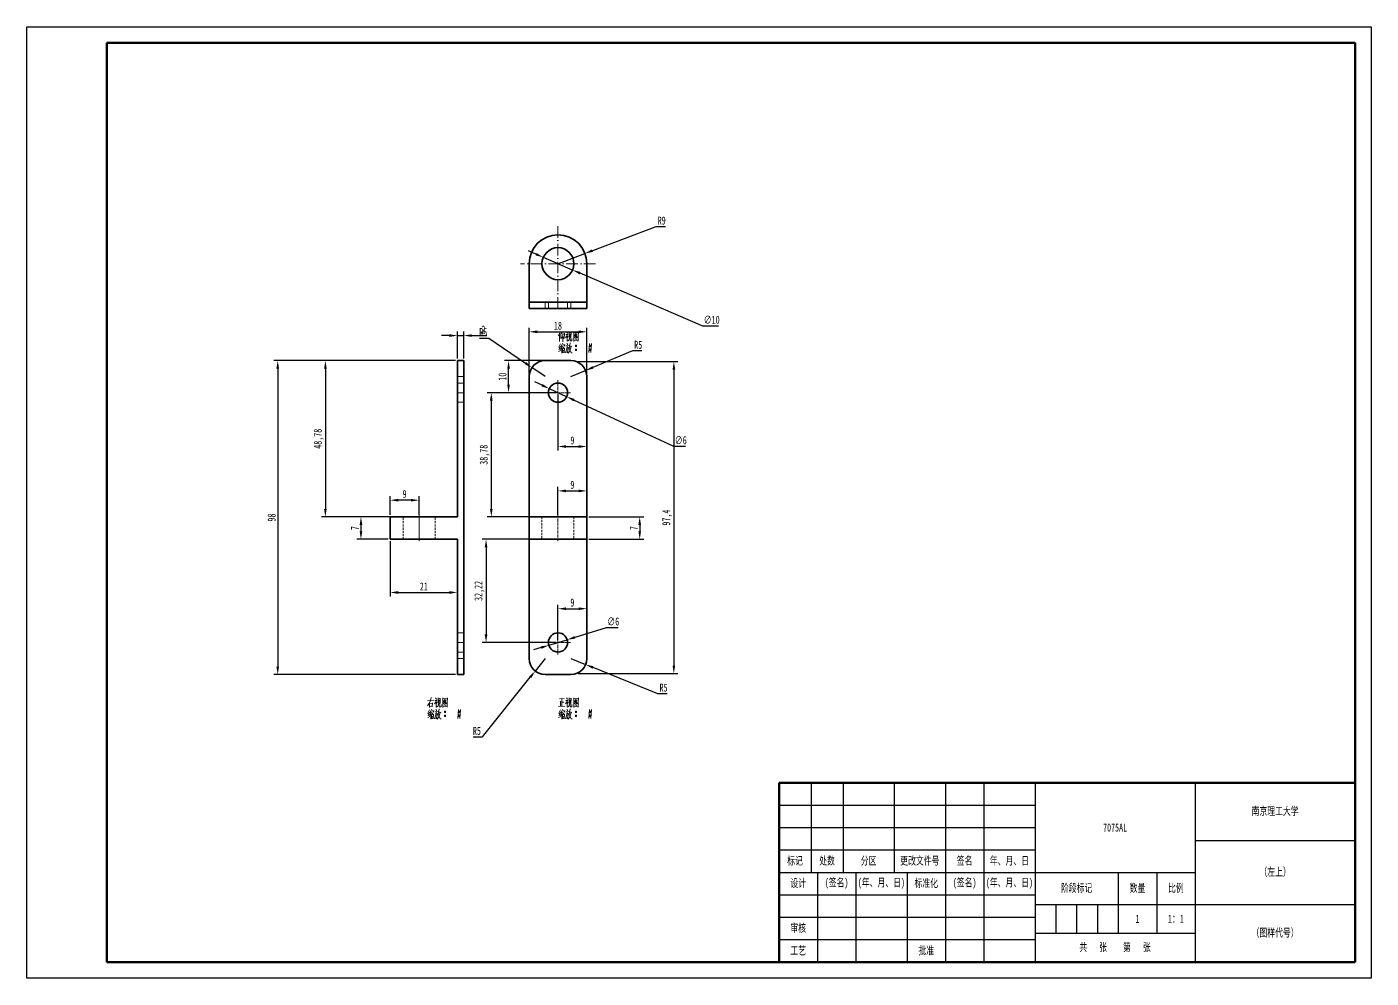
# Model space of a CAD drawing. Header units: millimetres. Extents: x 1050 to 2021, y 766 to 1186.
# Drawn here: x 1050 to 1470, y 765.6 to 1062.6 of the extents above; entities that cross this region are included whole.
import ezdxf

# ---------------------------------------------------------------- set-up
doc = ezdxf.new("R2010")
doc.units = ezdxf.units.MM
doc.header["$LTSCALE"] = 0.3
for name, pattern in [('CENTER', [50.8, 31.75, -6.35, 6.35, -6.35]), ('DASHDOT', [18.5, 12, -3, 0.5, -3]), ('DASHED', [19.05, 12.7, -6.35])]:
    doc.linetypes.add(name, pattern=pattern)
for name, color, linetype, lineweight in [('尺寸线', 3, 'Continuous', 25), ('粗实线', 7, 'Continuous', 50), ('细实线', 7, 'Continuous', 25), ('细文本', 7, 'Continuous', 25), ('细点画线', 1, 'CENTER', 25)]:
    doc.layers.add(name, color=color, linetype=linetype, lineweight=lineweight)
doc.styles.add('NUT Standard', font='simfang.ttf', dxfattribs={"width": 0.7, "height": 2.5})
doc.dimstyles.new('NUT Standard', dxfattribs={"dimtxt": 2.5, "dimasz": 2.5, "dimexe": 1.25, "dimexo": 0.625, "dimtad": 1, "dimtoh": 1, "dimtxsty": 'NUT Standard', "dimcen": 2.5, "dimadec": 0, "dimazin": 0, "dimtfac": 1, "dimtmove": 0, "dimatfit": 3, "dimfxl": 1, "dimarcsym": 0})

# ---------------------------------------------------------------- blocks, each defined once
blk = doc.blocks.new('*D5')
at = {"layer": 'Defpoints', "color": 0, "transparency": 16777216}
for p in [(1211.39, 990.67), (1220.57, 986.71)]:
    blk.add_point(p, dxfattribs=at)
at = {"layer": '尺寸线', "color": 0, "lineweight": -2, "transparency": 16777216}
for p, q in [((1209.1, 991.66), (1206.8, 992.65)), ((1211.39, 990.67), (1220.57, 986.71)), ((1261.19, 969.2), (1222.87, 985.72)), ((1266.18, 969.2), (1261.19, 969.2))]:
    blk.add_line(p, q, dxfattribs=at)
at = {"layer": '尺寸线', "color": 0, "transparency": 16777216}
for points in [[(1209.26, 992.04), (1208.93, 991.28), (1211.39, 990.67)], [(1223.03, 986.1), (1222.7, 985.34), (1220.57, 986.71)]]:
    blk.add_solid(points, dxfattribs=at)
at = {"layer": '尺寸线', "color": 0, "transparency": 16777216, "insert": (1264, 971.16), "char_height": 2.5, "attachment_point": 5, "style": 'NUT Standard'}
blk.add_mtext('∅10', dxfattribs=at)
blk = doc.blocks.new('*D6')
at = {"layer": 'Defpoints', "color": 0, "transparency": 16777216}
for p in [(1224.4, 991.87), (1215.98, 988.69)]:
    blk.add_point(p, dxfattribs=at)
at = {"layer": '尺寸线', "color": 0, "lineweight": -2, "transparency": 16777216}
for p, q in [((1246.6, 1000.24), (1226.74, 992.75)), ((1249.56, 1000.24), (1246.6, 1000.24)), ((1215.98, 988.69), (1224.4, 991.87))]:
    blk.add_line(p, q, dxfattribs=at)
at = {"layer": '尺寸线', "color": 0, "transparency": 16777216}
blk.add_solid([(1226.59, 993.14), (1226.89, 992.36), (1224.4, 991.87)], dxfattribs=at)
at = {"layer": '尺寸线', "color": 0, "transparency": 16777216, "insert": (1248.39, 1002.13), "char_height": 2.5, "attachment_point": 5, "style": 'NUT Standard'}
blk.add_mtext('R9', dxfattribs=at)
blk = doc.blocks.new('*D7')
at = {"layer": 'Defpoints', "color": 0, "transparency": 16777216}
for p in [(1219.98, 953.41), (1224.6, 955.33)]:
    blk.add_point(p, dxfattribs=at)
at = {"layer": '尺寸线', "color": 0, "lineweight": -2, "transparency": 16777216}
for p, q in [((1239.27, 961.45), (1226.91, 956.3)), ((1242.21, 961.45), (1239.27, 961.45)), ((1219.98, 953.41), (1224.6, 955.33))]:
    blk.add_line(p, q, dxfattribs=at)
at = {"layer": '尺寸线', "color": 0, "transparency": 16777216}
blk.add_solid([(1226.75, 956.68), (1227.07, 955.91), (1224.6, 955.33)], dxfattribs=at)
at = {"layer": '尺寸线', "color": 0, "transparency": 16777216, "insert": (1241.05, 963.34), "char_height": 2.5, "attachment_point": 5, "style": 'NUT Standard'}
blk.add_mtext('R5', dxfattribs=at)
blk = doc.blocks.new('*D8')
at = {"layer": 'Defpoints', "color": 0, "transparency": 16777216}
for p in [(1207.85, 956.23), (1211.98, 953.41)]:
    blk.add_point(p, dxfattribs=at)
at = {"layer": '尺寸线', "color": 0, "lineweight": -2, "transparency": 16777216}
for p, q in [((1191.46, 965.43), (1194.4, 965.43)), ((1194.4, 965.43), (1205.79, 957.64)), ((1211.98, 953.41), (1207.85, 956.23))]:
    blk.add_line(p, q, dxfattribs=at)
at = {"layer": '尺寸线', "color": 0, "transparency": 16777216}
blk.add_solid([(1206.03, 957.99), (1205.56, 957.3), (1207.85, 956.23)], dxfattribs=at)
at = {"layer": '尺寸线', "color": 0, "transparency": 16777216, "insert": (1192.62, 967.31), "char_height": 2.5, "attachment_point": 5, "style": 'NUT Standard'}
blk.add_mtext('R5', dxfattribs=at)
blk = doc.blocks.new('*D9')
at = {"layer": 'Defpoints', "color": 0, "transparency": 16777216}
for p in [(1219.98, 865.41), (1224.62, 863.53)]:
    blk.add_point(p, dxfattribs=at)
at = {"layer": '尺寸线', "color": 0, "lineweight": -2, "transparency": 16777216}
for p, q in [((1219.98, 865.41), (1224.62, 863.53)), ((1247.17, 854.4), (1226.93, 862.6)), ((1250.12, 854.4), (1247.17, 854.4))]:
    blk.add_line(p, q, dxfattribs=at)
at = {"layer": '尺寸线', "color": 0, "transparency": 16777216}
blk.add_solid([(1227.09, 862.98), (1226.78, 862.21), (1224.62, 863.53)], dxfattribs=at)
at = {"layer": '尺寸线', "color": 0, "transparency": 16777216, "insert": (1248.96, 856.29), "char_height": 2.5, "attachment_point": 5, "style": 'NUT Standard'}
blk.add_mtext('R5', dxfattribs=at)
blk = doc.blocks.new('*D10')
at = {"layer": 'Defpoints', "color": 0, "transparency": 16777216}
for p in [(1211.98, 865.41), (1208.86, 861.5)]:
    blk.add_point(p, dxfattribs=at)
at = {"layer": '尺寸线', "color": 0, "lineweight": -2, "transparency": 16777216}
for p, q in [((1211.98, 865.41), (1208.86, 861.5)), ((1192.44, 840.91), (1207.31, 859.55)), ((1189.49, 840.91), (1192.44, 840.91))]:
    blk.add_line(p, q, dxfattribs=at)
at = {"layer": '尺寸线', "color": 0, "transparency": 16777216}
blk.add_solid([(1206.98, 859.81), (1207.63, 859.29), (1208.86, 861.5)], dxfattribs=at)
at = {"layer": '尺寸线', "color": 0, "transparency": 16777216, "insert": (1190.65, 842.8), "char_height": 2.5, "attachment_point": 5, "style": 'NUT Standard'}
blk.add_mtext('R5', dxfattribs=at)
blk = doc.blocks.new('*D11')
at = {"layer": 'Defpoints', "color": 0, "transparency": 16777216}
for p in [(1213.26, 949.68), (1218.7, 947.15)]:
    blk.add_point(p, dxfattribs=at)
at = {"layer": '尺寸线', "color": 0, "lineweight": -2, "transparency": 16777216}
for p, q in [((1210.99, 950.73), (1208.73, 951.78)), ((1213.26, 949.68), (1218.7, 947.15)), ((1252.16, 931.6), (1220.97, 946.09)), ((1255.87, 931.6), (1252.16, 931.6))]:
    blk.add_line(p, q, dxfattribs=at)
at = {"layer": '尺寸线', "color": 0, "transparency": 16777216}
for points in [[(1211.17, 951.11), (1210.82, 950.35), (1213.26, 949.68)], [(1221.15, 946.47), (1220.79, 945.72), (1218.7, 947.15)]]:
    blk.add_solid(points, dxfattribs=at)
at = {"layer": '尺寸线', "color": 0, "transparency": 16777216, "insert": (1254.33, 933.56), "char_height": 2.5, "attachment_point": 5, "style": 'NUT Standard'}
blk.add_mtext('∅6', dxfattribs=at)
blk = doc.blocks.new('*D12')
at = {"layer": 'Defpoints', "color": 0, "transparency": 16777216}
for p in [(1213.11, 869.54), (1218.85, 871.28)]:
    blk.add_point(p, dxfattribs=at)
at = {"layer": '尺寸线', "color": 0, "lineweight": -2, "transparency": 16777216}
for p, q in [((1231.06, 874.99), (1221.25, 872.01)), ((1234.77, 874.99), (1231.06, 874.99)), ((1213.11, 869.54), (1218.85, 871.28)), ((1210.72, 868.81), (1208.33, 868.09))]:
    blk.add_line(p, q, dxfattribs=at)
at = {"layer": '尺寸线', "color": 0, "transparency": 16777216}
for points in [[(1210.6, 869.21), (1210.84, 868.41), (1213.11, 869.54)], [(1221.12, 872.41), (1221.37, 871.61), (1218.85, 871.28)]]:
    blk.add_solid(points, dxfattribs=at)
at = {"layer": '尺寸线', "color": 0, "transparency": 16777216, "insert": (1233.23, 876.95), "char_height": 2.5, "attachment_point": 5, "style": 'NUT Standard'}
blk.add_mtext('∅6', dxfattribs=at)
blk = doc.blocks.new('*D13')
at = {"layer": 'Defpoints', "color": 0, "transparency": 16777216}
for p in [(1224.98, 967.41), (1206.98, 953.41), (1224.98, 953.41)]:
    blk.add_point(p, dxfattribs=at)
at = {"layer": '尺寸线', "color": 0, "lineweight": -2, "transparency": 16777216}
for p, q in [((1206.98, 954.04), (1206.98, 968.66)), ((1209.48, 967.41), (1222.48, 967.41)), ((1224.98, 954.04), (1224.98, 968.66))]:
    blk.add_line(p, q, dxfattribs=at)
at = {"layer": '尺寸线', "color": 0, "transparency": 16777216}
for points in [[(1209.48, 967.83), (1209.48, 966.99), (1206.98, 967.41)], [(1222.48, 967.83), (1222.48, 966.99), (1224.98, 967.41)]]:
    blk.add_solid(points, dxfattribs=at)
at = {"layer": '尺寸线', "color": 0, "transparency": 16777216, "insert": (1215.98, 969.3), "char_height": 2.5, "attachment_point": 5, "style": 'NUT Standard'}
blk.add_mtext('18', dxfattribs=at)
blk = doc.blocks.new('*D14')
at = {"layer": 'Defpoints', "color": 0, "transparency": 16777216}
for p in [(1221.69, 958.11), (1221.69, 860.71), (1252.19, 860.71)]:
    blk.add_point(p, dxfattribs=at)
at = {"layer": '尺寸线', "color": 0, "lineweight": -2, "transparency": 16777216}
for p, q in [((1222.31, 958.11), (1253.44, 958.11)), ((1252.19, 955.61), (1252.19, 863.21)), ((1222.31, 860.71), (1253.44, 860.71))]:
    blk.add_line(p, q, dxfattribs=at)
at = {"layer": '尺寸线', "color": 0, "transparency": 16777216}
for points in [[(1251.78, 955.61), (1252.61, 955.61), (1252.19, 958.11)], [(1251.78, 863.21), (1252.61, 863.21), (1252.19, 860.71)]]:
    blk.add_solid(points, dxfattribs=at)
at = {"layer": '尺寸线', "color": 0, "transparency": 16777216, "insert": (1250.12, 909.41), "char_height": 2.5, "attachment_point": 5, "rotation": 90, "style": 'NUT Standard'}
blk.add_mtext('97,4', dxfattribs=at)
blk = doc.blocks.new('*D16')
at = {"layer": 'Defpoints', "color": 0, "transparency": 16777216}
for p in [(1215.98, 948.41), (1224.98, 948.41), (1224.98, 931.6)]:
    blk.add_point(p, dxfattribs=at)
at = {"layer": '尺寸线', "color": 0, "lineweight": -2, "transparency": 16777216}
for p, q in [((1215.98, 947.79), (1215.98, 930.35)), ((1224.98, 947.79), (1224.98, 930.35)), ((1218.48, 931.6), (1222.48, 931.6))]:
    blk.add_line(p, q, dxfattribs=at)
at = {"layer": '尺寸线', "color": 0, "transparency": 16777216}
for points in [[(1218.48, 932.02), (1218.48, 931.18), (1215.98, 931.6)], [(1222.48, 932.02), (1222.48, 931.18), (1224.98, 931.6)]]:
    blk.add_solid(points, dxfattribs=at)
at = {"layer": '尺寸线', "color": 0, "transparency": 16777216, "insert": (1220.48, 933.49), "char_height": 2.5, "attachment_point": 5, "style": 'NUT Standard'}
blk.add_mtext('9', dxfattribs=at)
blk = doc.blocks.new('*D17')
at = {"layer": 'Defpoints', "color": 0, "transparency": 16777216}
for p in [(1215.98, 948.41), (1195.15, 909.63), (1215.98, 909.63)]:
    blk.add_point(p, dxfattribs=at)
at = {"layer": '尺寸线', "color": 0, "lineweight": -2, "transparency": 16777216}
for p, q in [((1215.36, 948.41), (1193.9, 948.41)), ((1195.15, 945.91), (1195.15, 912.13)), ((1215.36, 909.63), (1193.9, 909.63))]:
    blk.add_line(p, q, dxfattribs=at)
at = {"layer": '尺寸线', "color": 0, "transparency": 16777216}
for points in [[(1194.73, 945.91), (1195.56, 945.91), (1195.15, 948.41)], [(1194.73, 912.13), (1195.56, 912.13), (1195.15, 909.63)]]:
    blk.add_solid(points, dxfattribs=at)
at = {"layer": '尺寸线', "color": 0, "transparency": 16777216, "insert": (1193.08, 929.02), "char_height": 2.5, "attachment_point": 5, "rotation": 90, "style": 'NUT Standard'}
blk.add_mtext('38,78', dxfattribs=at)
blk = doc.blocks.new('*D18')
at = {"layer": 'Defpoints', "color": 0, "transparency": 16777216}
for p in [(1224.98, 917.74), (1215.98, 909.63), (1224.98, 909.63)]:
    blk.add_point(p, dxfattribs=at)
at = {"layer": '尺寸线', "color": 0, "lineweight": -2, "transparency": 16777216}
for p, q in [((1215.98, 910.25), (1215.98, 918.99)), ((1218.48, 917.74), (1222.48, 917.74)), ((1224.98, 910.25), (1224.98, 918.99))]:
    blk.add_line(p, q, dxfattribs=at)
at = {"layer": '尺寸线', "color": 0, "transparency": 16777216}
for points in [[(1218.48, 918.16), (1218.48, 917.32), (1215.98, 917.74)], [(1222.48, 918.16), (1222.48, 917.32), (1224.98, 917.74)]]:
    blk.add_solid(points, dxfattribs=at)
at = {"layer": '尺寸线', "color": 0, "transparency": 16777216, "insert": (1220.48, 919.63), "char_height": 2.5, "attachment_point": 5, "style": 'NUT Standard'}
blk.add_mtext('9', dxfattribs=at)
blk = doc.blocks.new('*D19')
at = {"layer": 'Defpoints', "color": 0, "transparency": 16777216}
for p in [(1224.98, 909.63), (1224.98, 902.63), (1241.52, 902.63)]:
    blk.add_point(p, dxfattribs=at)
at = {"layer": '尺寸线', "color": 0, "lineweight": -2, "transparency": 16777216}
for p, q in [((1225.61, 909.63), (1242.77, 909.63)), ((1241.52, 907.13), (1241.52, 905.13)), ((1225.61, 902.63), (1242.77, 902.63))]:
    blk.add_line(p, q, dxfattribs=at)
at = {"layer": '尺寸线', "color": 0, "transparency": 16777216}
for points in [[(1241.1, 907.13), (1241.93, 907.13), (1241.52, 909.63)], [(1241.1, 905.13), (1241.93, 905.13), (1241.52, 902.63)]]:
    blk.add_solid(points, dxfattribs=at)
at = {"layer": '尺寸线', "color": 0, "transparency": 16777216, "insert": (1239.63, 906.13), "char_height": 2.5, "attachment_point": 5, "rotation": 90, "style": 'NUT Standard'}
blk.add_mtext('7', dxfattribs=at)
blk = doc.blocks.new('*D20')
at = {"layer": 'Defpoints', "color": 0, "transparency": 16777216}
for p in [(1215.98, 902.63), (1193.51, 870.41), (1215.98, 870.41)]:
    blk.add_point(p, dxfattribs=at)
at = {"layer": '尺寸线', "color": 0, "lineweight": -2, "transparency": 16777216}
for p, q in [((1215.36, 902.63), (1192.26, 902.63)), ((1193.51, 900.13), (1193.51, 872.91)), ((1215.36, 870.41), (1192.26, 870.41))]:
    blk.add_line(p, q, dxfattribs=at)
at = {"layer": '尺寸线', "color": 0, "transparency": 16777216}
for points in [[(1193.09, 900.13), (1193.92, 900.13), (1193.51, 902.63)], [(1193.09, 872.91), (1193.92, 872.91), (1193.51, 870.41)]]:
    blk.add_solid(points, dxfattribs=at)
at = {"layer": '尺寸线', "color": 0, "transparency": 16777216, "insert": (1191.44, 886.52), "char_height": 2.5, "attachment_point": 5, "rotation": 90, "style": 'NUT Standard'}
blk.add_mtext('32,22', dxfattribs=at)
blk = doc.blocks.new('*D21')
at = {"layer": 'Defpoints', "color": 0, "transparency": 16777216}
for p in [(1224.98, 880.96), (1215.98, 870.41), (1224.98, 870.41)]:
    blk.add_point(p, dxfattribs=at)
at = {"layer": '尺寸线', "color": 0, "lineweight": -2, "transparency": 16777216}
for p, q in [((1215.98, 871.04), (1215.98, 882.21)), ((1224.98, 871.04), (1224.98, 882.21)), ((1218.48, 880.96), (1222.48, 880.96))]:
    blk.add_line(p, q, dxfattribs=at)
at = {"layer": '尺寸线', "color": 0, "transparency": 16777216}
for points in [[(1218.48, 881.37), (1218.48, 880.54), (1215.98, 880.96)], [(1222.48, 881.37), (1222.48, 880.54), (1224.98, 880.96)]]:
    blk.add_solid(points, dxfattribs=at)
at = {"layer": '尺寸线', "color": 0, "transparency": 16777216, "insert": (1220.48, 882.85), "char_height": 2.5, "attachment_point": 5, "style": 'NUT Standard'}
blk.add_mtext('9', dxfattribs=at)
blk = doc.blocks.new('*D22')
at = {"layer": 'Defpoints', "color": 0, "transparency": 16777216}
for p in [(1200.54, 958.41), (1215.98, 958.41), (1215.98, 948.41)]:
    blk.add_point(p, dxfattribs=at)
at = {"layer": '尺寸线', "color": 0, "lineweight": -2, "transparency": 16777216}
for p, q in [((1215.36, 958.41), (1199.29, 958.41)), ((1200.54, 950.91), (1200.54, 955.91)), ((1215.36, 948.41), (1199.29, 948.41))]:
    blk.add_line(p, q, dxfattribs=at)
at = {"layer": '尺寸线', "color": 0, "transparency": 16777216}
for points in [[(1200.13, 955.91), (1200.96, 955.91), (1200.54, 958.41)], [(1200.13, 950.91), (1200.96, 950.91), (1200.54, 948.41)]]:
    blk.add_solid(points, dxfattribs=at)
at = {"layer": '尺寸线', "color": 0, "transparency": 16777216, "insert": (1198.65, 953.41), "char_height": 2.5, "attachment_point": 5, "rotation": 90, "style": 'NUT Standard'}
blk.add_mtext('10', dxfattribs=at)
blk = doc.blocks.new('*D23')
at = {"layer": 'Defpoints', "color": 0, "transparency": 16777216}
for p in [(1186.56, 966.24), (1184.56, 958.41), (1186.56, 958.41)]:
    blk.add_point(p, dxfattribs=at)
at = {"layer": '尺寸线', "color": 0, "lineweight": -2, "transparency": 16777216}
for p, q in [((1182.06, 966.24), (1179.56, 966.24)), ((1184.56, 959.04), (1184.56, 967.49)), ((1184.56, 966.24), (1186.56, 966.24)), ((1186.56, 959.04), (1186.56, 967.49)), ((1189.06, 966.24), (1193.8, 966.24))]:
    blk.add_line(p, q, dxfattribs=at)
at = {"layer": '尺寸线', "color": 0, "transparency": 16777216}
for points in [[(1182.06, 966.66), (1182.06, 965.82), (1184.56, 966.24)], [(1189.06, 966.66), (1189.06, 965.82), (1186.56, 966.24)]]:
    blk.add_solid(points, dxfattribs=at)
at = {"layer": '尺寸线', "color": 0, "transparency": 16777216, "insert": (1192.68, 968.11), "char_height": 2.5, "attachment_point": 5, "style": 'NUT Standard'}
blk.add_mtext('2', dxfattribs=at)
blk = doc.blocks.new('*D24')
at = {"layer": 'Defpoints', "color": 0, "transparency": 16777216}
for p in [(1184.56, 958.41), (1128.41, 860.41), (1184.56, 860.41)]:
    blk.add_point(p, dxfattribs=at)
at = {"layer": '尺寸线', "color": 0, "lineweight": -2, "transparency": 16777216}
for p, q in [((1183.93, 958.41), (1127.16, 958.41)), ((1128.41, 955.91), (1128.41, 862.91)), ((1183.93, 860.41), (1127.16, 860.41))]:
    blk.add_line(p, q, dxfattribs=at)
at = {"layer": '尺寸线', "color": 0, "transparency": 16777216}
for points in [[(1127.99, 955.91), (1128.83, 955.91), (1128.41, 958.41)], [(1127.99, 862.91), (1128.83, 862.91), (1128.41, 860.41)]]:
    blk.add_solid(points, dxfattribs=at)
at = {"layer": '尺寸线', "color": 0, "transparency": 16777216, "insert": (1126.52, 909.41), "char_height": 2.5, "attachment_point": 5, "rotation": 90, "style": 'NUT Standard'}
blk.add_mtext('98', dxfattribs=at)
blk = doc.blocks.new('*D25')
at = {"layer": 'Defpoints', "color": 0, "transparency": 16777216}
for p in [(1184.56, 958.41), (1143.31, 909.63), (1184.56, 909.63)]:
    blk.add_point(p, dxfattribs=at)
at = {"layer": '尺寸线', "color": 0, "lineweight": -2, "transparency": 16777216}
for p, q in [((1183.93, 958.41), (1142.06, 958.41)), ((1143.31, 955.91), (1143.31, 912.13)), ((1183.93, 909.63), (1142.06, 909.63))]:
    blk.add_line(p, q, dxfattribs=at)
at = {"layer": '尺寸线', "color": 0, "transparency": 16777216}
for points in [[(1142.89, 955.91), (1143.72, 955.91), (1143.31, 958.41)], [(1142.89, 912.13), (1143.72, 912.13), (1143.31, 909.63)]]:
    blk.add_solid(points, dxfattribs=at)
at = {"layer": '尺寸线', "color": 0, "transparency": 16777216, "insert": (1141.24, 934.02), "char_height": 2.5, "attachment_point": 5, "rotation": 90, "style": 'NUT Standard'}
blk.add_mtext('48,78', dxfattribs=at)
blk = doc.blocks.new('*D26')
at = {"layer": 'Defpoints', "color": 0, "transparency": 16777216}
for p in [(1163.56, 909.63), (1154.42, 902.63), (1163.56, 902.63)]:
    blk.add_point(p, dxfattribs=at)
at = {"layer": '尺寸线', "color": 0, "lineweight": -2, "transparency": 16777216}
for p, q in [((1162.93, 909.63), (1153.17, 909.63)), ((1154.42, 907.13), (1154.42, 905.13)), ((1162.93, 902.63), (1153.17, 902.63))]:
    blk.add_line(p, q, dxfattribs=at)
at = {"layer": '尺寸线', "color": 0, "transparency": 16777216}
for points in [[(1154.01, 907.13), (1154.84, 907.13), (1154.42, 909.63)], [(1154.01, 905.13), (1154.84, 905.13), (1154.42, 902.63)]]:
    blk.add_solid(points, dxfattribs=at)
at = {"layer": '尺寸线', "color": 0, "transparency": 16777216, "insert": (1152.53, 906.13), "char_height": 2.5, "attachment_point": 5, "rotation": 90, "style": 'NUT Standard'}
blk.add_mtext('7', dxfattribs=at)
blk = doc.blocks.new('*D27')
at = {"layer": 'Defpoints', "color": 0, "transparency": 16777216}
for p in [(1163.56, 914.84), (1163.56, 909.63), (1172.56, 909.63)]:
    blk.add_point(p, dxfattribs=at)
at = {"layer": '尺寸线', "color": 0, "lineweight": -2, "transparency": 16777216}
for p, q in [((1163.56, 910.25), (1163.56, 916.09)), ((1172.56, 910.25), (1172.56, 916.09)), ((1170.06, 914.84), (1166.06, 914.84))]:
    blk.add_line(p, q, dxfattribs=at)
at = {"layer": '尺寸线', "color": 0, "transparency": 16777216}
for points in [[(1166.06, 915.25), (1166.06, 914.42), (1163.56, 914.84)], [(1170.06, 915.25), (1170.06, 914.42), (1172.56, 914.84)]]:
    blk.add_solid(points, dxfattribs=at)
at = {"layer": '尺寸线', "color": 0, "transparency": 16777216, "insert": (1168.06, 916.73), "char_height": 2.5, "attachment_point": 5, "style": 'NUT Standard'}
blk.add_mtext('9', dxfattribs=at)
blk = doc.blocks.new('*D28')
at = {"layer": 'Defpoints', "color": 0, "transparency": 16777216}
for p in [(1163.56, 902.63), (1184.56, 902.63), (1184.56, 886.02)]:
    blk.add_point(p, dxfattribs=at)
at = {"layer": '尺寸线', "color": 0, "lineweight": -2, "transparency": 16777216}
for p, q in [((1163.56, 902), (1163.56, 884.77)), ((1184.56, 902), (1184.56, 884.77)), ((1166.06, 886.02), (1182.06, 886.02))]:
    blk.add_line(p, q, dxfattribs=at)
at = {"layer": '尺寸线', "color": 0, "transparency": 16777216}
for points in [[(1166.06, 886.44), (1166.06, 885.6), (1163.56, 886.02)], [(1182.06, 886.44), (1182.06, 885.6), (1184.56, 886.02)]]:
    blk.add_solid(points, dxfattribs=at)
at = {"layer": '尺寸线', "color": 0, "transparency": 16777216, "insert": (1174.06, 887.9), "char_height": 2.5, "attachment_point": 5, "style": 'NUT Standard'}
blk.add_mtext('21', dxfattribs=at)

msp = doc.modelspace()

# ---------------------------------------------------------------- linework, layer by layer
for p, q in [((1050.042, 1062.619), (1470.042, 1062.619)), ((1050.042, 765.619), (1050.042, 1062.619)), ((1470.042, 1062.619), (1470.042, 765.619)), ((1470.042, 765.619), (1050.042, 765.619))]:
    msp.add_line(p, q)
at = {"color": 7, "lineweight": 35}
for p, q in [((1206.983, 988.69), (1206.983, 976.69)), ((1224.983, 988.69), (1224.983, 976.69)), ((1206.983, 976.69), (1211.983, 976.69)), ((1206.983, 976.69), (1206.983, 974.69)), ((1206.983, 974.69), (1211.983, 974.69)), ((1219.983, 976.69), (1211.983, 976.69)), ((1219.983, 974.69), (1211.983, 974.69)), ((1219.983, 976.69), (1224.983, 976.69)), ((1219.983, 974.69), (1224.983, 974.69)), ((1224.983, 976.69), (1224.983, 974.69)), ((1184.559, 953.412), (1184.559, 958.412)), ((1184.559, 958.412), (1186.559, 958.412)), ((1186.559, 953.412), (1186.559, 958.412)), ((1211.983, 958.412), (1219.983, 958.412)), ((1184.559, 909.628), (1184.559, 953.412)), ((1186.559, 865.412), (1186.559, 953.412)), ((1206.983, 953.412), (1206.983, 909.628)), ((1224.983, 909.628), (1224.983, 953.412)), ((1163.559, 909.628), (1172.559, 909.628)), ((1163.559, 909.628), (1163.559, 902.628)), ((1172.559, 909.628), (1184.559, 909.628)), ((1206.983, 902.628), (1206.983, 909.628)), ((1206.983, 909.628), (1224.983, 909.628)), ((1224.983, 902.628), (1224.983, 909.628)), ((1163.559, 902.628), (1172.559, 902.628)), ((1172.559, 902.628), (1184.559, 902.628)), ((1184.559, 865.412), (1184.559, 902.628)), ((1206.983, 902.628), (1206.983, 865.412)), ((1206.983, 902.628), (1224.983, 902.628)), ((1224.983, 865.412), (1224.983, 902.628)), ((1184.559, 860.412), (1184.559, 865.412)), ((1186.559, 860.412), (1186.559, 865.412)), ((1184.559, 860.412), (1186.559, 860.412)), ((1219.983, 860.412), (1211.983, 860.412))]:
    msp.add_line(p, q, dxfattribs=at)
at = {"color": 7, "linetype": 'DASHDOT', "lineweight": 13, "ltscale": 0.060016}
for p, q in [((1211.983, 976.89), (1211.983, 974.489)), ((1219.983, 976.89), (1219.983, 974.489))]:
    msp.add_line(p, q, dxfattribs=at)
at = {"color": 7, "linetype": 'DASHED', "lineweight": 13, "ltscale": 0.05}
for p, q in [((1211.983, 976.69), (1211.983, 974.69)), ((1212.983, 976.69), (1212.983, 974.69)), ((1212.983, 976.69), (1212.983, 974.69)), ((1218.983, 976.69), (1218.983, 974.69)), ((1218.983, 976.69), (1218.983, 974.69)), ((1219.983, 976.69), (1219.983, 974.69)), ((1184.559, 953.412), (1186.559, 953.412)), ((1184.559, 951.412), (1186.559, 951.412)), ((1184.559, 945.412), (1186.559, 945.412)), ((1184.559, 873.412), (1186.559, 873.412)), ((1184.559, 867.412), (1186.559, 867.412)), ((1184.559, 865.412), (1186.559, 865.412))]:
    msp.add_line(p, q, dxfattribs=at)
at = {"color": 7, "lineweight": 13}
for p, q in [((1211.983, 976.69), (1211.983, 974.69)), ((1219.983, 976.69), (1219.983, 974.69)), ((1184.559, 953.412), (1186.559, 953.412)), ((1172.559, 902.628), (1172.559, 909.628)), ((1184.559, 865.412), (1186.559, 865.412))]:
    msp.add_line(p, q, dxfattribs=at)
at = {"color": 7, "linetype": 'DASHDOT', "lineweight": 13, "ltscale": 0.059998}
for p, q in [((1184.359, 953.412), (1186.759, 953.412)), ((1184.359, 865.412), (1186.759, 865.412))]:
    msp.add_line(p, q, dxfattribs=at)
at = {"color": 7, "linetype": 'DASHED', "lineweight": 13, "ltscale": 0.175}
for p, q in [((1167.559, 902.628), (1167.559, 909.628)), ((1177.559, 902.628), (1177.559, 909.628)), ((1210.983, 909.628), (1210.983, 902.628)), ((1220.983, 909.628), (1220.983, 902.628))]:
    msp.add_line(p, q, dxfattribs=at)
at = {"color": 7, "linetype": 'DASHDOT', "lineweight": 13, "ltscale": 0.210015}
msp.add_line((1172.559, 910.328), (1172.559, 901.928), dxfattribs=at)
at = {"color": 7, "lineweight": 13}
for points in [[(1216.683, 967.445), (1216.088, 966.15)], [(1216.473, 964.4), (1216.473, 965.625), (1216.473, 966.885)], [(1216.893, 966.745), (1217.313, 967.27)], [(1216.893, 966.885), (1216.893, 965.31)], [(1217.453, 966.92), (1217.453, 965.625), (1217.453, 964.295)], [(1217.453, 966.71), (1217.978, 966.78)], [(1217.943, 965.31), (1218.048, 967.025)], [(1219.028, 966.745), (1218.853, 966.255), (1218.363, 965.52)], [(1218.398, 966.535), (1218.958, 966.605)], [(1218.678, 967.41), (1218.958, 966.99)], [(1218.853, 966.255), (1218.853, 964.47)], [(1218.853, 966.08), (1219.168, 965.765)], [(1219.448, 967.375), (1219.448, 965.695)], [(1220.113, 967.2), (1219.448, 967.13)], [(1219.763, 966.78), (1219.658, 965.73)], [(1220.043, 965.625), (1220.113, 967.305)], [(1220.883, 967.41), (1220.883, 965.94), (1220.883, 964.435)], [(1220.883, 967.375), (1220.883, 965.975), (1220.883, 964.575)], [(1222.353, 967.235), (1220.883, 967.095)], [(1221.653, 966.955), (1221.093, 966.15)], [(1221.408, 966.395), (1222.108, 965.66)], [(1221.443, 966.605), (1221.898, 966.675)], [(1221.443, 965.905), (1221.653, 966.185)], [(1221.653, 966.185), (1222.003, 966.815)], [(1222.318, 964.61), (1222.318, 965.975), (1222.353, 967.375)], [(1216.648, 962.65), (1216.228, 962.51)], [(1216.718, 963.665), (1216.263, 962.58)], [(1216.298, 961.88), (1216.823, 962.055)], [(1216.788, 962.895), (1216.333, 961.88)], [(1217.103, 962.37), (1216.788, 961.88)], [(1216.893, 965.31), (1217.418, 965.835)], [(1217.033, 963.35), (1216.928, 962.79)], [(1217.033, 963.21), (1218.083, 963.35)], [(1217.278, 962.93), (1217.103, 962.37)], [(1217.138, 962.44), (1217.138, 960.725)], [(1217.348, 962.65), (1218.048, 962.755)], [(1217.418, 963.84), (1217.593, 963.455)], [(1217.418, 962.23), (1217.453, 960.83)], [(1217.418, 962.125), (1217.943, 962.195)], [(1217.663, 962.685), (1217.593, 962.125)], [(1217.943, 965.31), (1217.663, 965.66)], [(1217.978, 962.3), (1217.908, 960.9)], [(1218.118, 963.455), (1217.978, 963)], [(1218.888, 963.07), (1218.783, 962.16), (1218.678, 961.74), (1218.363, 960.865)], [(1218.398, 963), (1219.448, 963.14)], [(1219.203, 962.58), (1219.098, 961.74), (1218.958, 960.9), (1218.748, 961.18)], [(1218.818, 962.405), (1219.203, 962.475)], [(1218.888, 963.91), (1218.993, 963.35)], [(1218.958, 964.47), (1219.238, 964.75)], [(1219.238, 964.75), (1219.483, 965.1)], [(1219.588, 962.58), (1219.413, 962.02)], [(1219.658, 965.73), (1219.483, 965.1)], [(1219.518, 962.335), (1220.078, 960.9)], [(1219.728, 963.21), (1219.588, 962.58)], [(1219.868, 961.95), (1219.588, 961.32)], [(1219.658, 962.825), (1220.358, 962.965)], [(1219.798, 963.945), (1219.728, 963.21)], [(1219.798, 964.75), (1219.798, 965.835)], [(1219.938, 964.645), (1219.798, 964.75)], [(1220.078, 962.895), (1219.868, 961.95)], [(1220.358, 964.645), (1219.938, 964.645)], [(1220.358, 965.275), (1220.358, 964.645)], [(1220.883, 964.68), (1222.248, 964.785)], [(1220.953, 965.485), (1221.443, 965.905)], [(1221.408, 965.31), (1221.758, 964.925)], [(1221.408, 963.035), (1221.793, 963.035)], [(1221.443, 963.14), (1221.758, 963.14)], [(1221.443, 962.895), (1221.758, 962.895)], [(1221.443, 961.88), (1221.758, 961.88)], [(1221.513, 965.695), (1221.758, 965.415)], [(1222.108, 965.66), (1222.283, 965.695)], [(1222.318, 964.505), (1222.318, 964.61), (1222.248, 964.785)], [(1225.853, 963.77), (1225.748, 962.37), (1225.643, 960.97)], [(1225.853, 963.035), (1226.238, 963.035)], [(1225.888, 963.14), (1226.203, 963.14)], [(1225.888, 962.895), (1226.203, 962.895)], [(1225.888, 961.88), (1226.203, 961.88)], [(1226.448, 963.77), (1226.343, 962.37), (1226.238, 960.97)], [(1216.193, 961.215), (1216.893, 961.6)], [(1217.453, 961.565), (1217.838, 961.635)], [(1217.908, 961.075), (1217.488, 961.005)], [(1219.588, 961.32), (1219.203, 960.795)], [(1220.078, 960.9), (1220.393, 960.9)], [(1221.408, 961.775), (1221.793, 961.775)], [(1221.443, 961.635), (1221.758, 961.635)], [(1225.853, 961.775), (1226.238, 961.775)], [(1225.888, 961.635), (1226.203, 961.635)], [(1176.389, 853.237), (1176.109, 852.257)], [(1177.754, 853.132), (1178.034, 852.712)], [(1178.524, 853.097), (1178.524, 851.417)], [(1179.189, 852.922), (1178.524, 852.852)], [(1179.119, 851.347), (1179.189, 853.027)], [(1179.959, 853.132), (1179.959, 851.662), (1179.959, 850.157)], [(1179.959, 853.097), (1179.959, 851.697), (1179.959, 850.297)], [(1181.429, 852.957), (1179.959, 852.817)], [(1180.729, 852.677), (1180.169, 851.872)], [(1181.394, 850.332), (1181.394, 851.697), (1181.429, 853.097)], [(1216.438, 852.852), (1217.943, 852.922)], [(1217.208, 852.852), (1217.208, 851.697), (1217.208, 850.507)], [(1218.678, 853.132), (1218.958, 852.712)], [(1219.448, 853.097), (1219.448, 851.417)], [(1220.113, 852.922), (1219.448, 852.852)], [(1220.043, 851.347), (1220.113, 853.027)], [(1220.883, 853.132), (1220.883, 851.662), (1220.883, 850.157)], [(1220.883, 853.097), (1220.883, 851.697), (1220.883, 850.297)], [(1222.353, 852.957), (1220.883, 852.817)], [(1221.653, 852.677), (1221.093, 851.872)], [(1222.318, 850.332), (1222.318, 851.697), (1222.353, 853.097)], [(1175.199, 850.647), (1175.794, 851.592)], [(1175.234, 852.187), (1177.194, 852.397)], [(1175.794, 849.387), (1175.339, 848.302)], [(1175.864, 848.617), (1175.409, 847.602)], [(1175.794, 851.592), (1176.109, 852.257)], [(1175.864, 851.662), (1175.864, 850.087)], [(1175.864, 851.347), (1176.774, 851.452)], [(1176.774, 850.472), (1175.864, 850.367)], [(1176.109, 849.072), (1176.004, 848.512)], [(1176.109, 848.932), (1177.159, 849.072)], [(1176.354, 848.652), (1176.179, 848.092)], [(1176.424, 848.372), (1177.124, 848.477)], [(1176.494, 849.562), (1176.669, 849.177)], [(1176.739, 848.407), (1176.669, 847.847)], [(1176.809, 851.557), (1176.704, 850.472)], [(1177.194, 849.177), (1177.054, 848.722)], [(1178.104, 852.467), (1177.929, 851.977), (1177.439, 851.242)], [(1177.964, 848.792), (1177.859, 847.882), (1177.754, 847.462), (1177.439, 846.587)], [(1177.474, 852.257), (1178.034, 852.327)], [(1177.474, 848.722), (1178.524, 848.862)], [(1177.929, 851.977), (1177.929, 850.192)], [(1177.929, 851.802), (1178.244, 851.487)], [(1177.964, 849.632), (1178.069, 849.072)], [(1178.034, 850.192), (1178.314, 850.472)], [(1178.314, 850.472), (1178.559, 850.822)], [(1178.734, 851.452), (1178.559, 850.822)], [(1178.804, 848.932), (1178.664, 848.302)], [(1178.839, 852.502), (1178.734, 851.452)], [(1178.734, 848.547), (1179.434, 848.687)], [(1178.874, 849.667), (1178.804, 848.932)], [(1178.874, 850.472), (1178.874, 851.557)], [(1179.014, 850.367), (1178.874, 850.472)], [(1179.154, 848.617), (1178.944, 847.672)], [(1179.434, 850.367), (1179.014, 850.367)], [(1179.434, 850.997), (1179.434, 850.367)], [(1179.959, 850.402), (1181.324, 850.507)], [(1180.029, 851.207), (1180.519, 851.627)], [(1180.484, 852.117), (1181.184, 851.382)], [(1180.484, 851.032), (1180.834, 850.647)], [(1180.484, 848.757), (1180.869, 848.757)], [(1180.519, 852.327), (1180.974, 852.397)], [(1180.519, 851.627), (1180.729, 851.907)], [(1180.519, 848.862), (1180.834, 848.862)], [(1180.519, 848.617), (1180.834, 848.617)], [(1180.589, 851.417), (1180.834, 851.137)], [(1180.729, 851.907), (1181.079, 852.537)], [(1181.184, 851.382), (1181.359, 851.417)], [(1181.394, 850.227), (1181.394, 850.332), (1181.324, 850.507)], [(1184.929, 849.492), (1184.824, 848.092), (1184.719, 846.692)], [(1184.929, 848.757), (1185.314, 848.757)], [(1184.964, 848.862), (1185.279, 848.862)], [(1184.964, 848.617), (1185.279, 848.617)], [(1185.524, 849.492), (1185.419, 848.092), (1185.314, 846.692)], [(1216.158, 850.437), (1218.118, 850.542)], [(1216.718, 849.387), (1216.263, 848.302)], [(1216.788, 848.617), (1216.333, 847.602)], [(1216.718, 852.047), (1216.718, 850.472)], [(1217.033, 849.072), (1216.928, 848.512)], [(1217.033, 848.932), (1218.083, 849.072)], [(1217.278, 848.652), (1217.103, 848.092)], [(1217.208, 851.732), (1217.838, 851.802)], [(1217.348, 848.372), (1218.048, 848.477)], [(1217.418, 849.562), (1217.593, 849.177)], [(1217.663, 848.407), (1217.593, 847.847)], [(1218.118, 849.177), (1217.978, 848.722)], [(1219.028, 852.467), (1218.853, 851.977), (1218.363, 851.242)], [(1218.888, 848.792), (1218.783, 847.882), (1218.678, 847.462), (1218.363, 846.587)], [(1218.398, 852.257), (1218.958, 852.327)], [(1218.398, 848.722), (1219.448, 848.862)], [(1218.853, 851.977), (1218.853, 850.192)], [(1218.853, 851.802), (1219.168, 851.487)], [(1218.888, 849.632), (1218.993, 849.072)], [(1218.958, 850.192), (1219.238, 850.472)], [(1219.238, 850.472), (1219.483, 850.822)], [(1219.658, 851.452), (1219.483, 850.822)], [(1219.728, 848.932), (1219.588, 848.302)], [(1219.763, 852.502), (1219.658, 851.452)], [(1219.658, 848.547), (1220.358, 848.687)], [(1219.798, 849.667), (1219.728, 848.932)], [(1219.798, 850.472), (1219.798, 851.557)], [(1219.938, 850.367), (1219.798, 850.472)], [(1220.078, 848.617), (1219.868, 847.672)], [(1220.358, 850.367), (1219.938, 850.367)], [(1220.358, 850.997), (1220.358, 850.367)], [(1220.883, 850.402), (1222.248, 850.507)], [(1220.953, 851.207), (1221.443, 851.627)], [(1221.408, 852.117), (1222.108, 851.382)], [(1221.408, 851.032), (1221.758, 850.647)], [(1221.408, 848.757), (1221.793, 848.757)], [(1221.443, 852.327), (1221.898, 852.397)], [(1221.443, 851.627), (1221.653, 851.907)], [(1221.443, 848.862), (1221.758, 848.862)], [(1221.443, 848.617), (1221.758, 848.617)], [(1221.513, 851.417), (1221.758, 851.137)], [(1221.653, 851.907), (1222.003, 852.537)], [(1222.108, 851.382), (1222.283, 851.417)], [(1222.318, 850.227), (1222.318, 850.332), (1222.248, 850.507)], [(1225.853, 849.492), (1225.748, 848.092), (1225.643, 846.692)], [(1225.853, 848.757), (1226.238, 848.757)], [(1225.888, 848.862), (1226.203, 848.862)], [(1225.888, 848.617), (1226.203, 848.617)], [(1226.448, 849.492), (1226.343, 848.092), (1226.238, 846.692)], [(1175.269, 846.937), (1175.969, 847.322)], [(1175.724, 848.372), (1175.304, 848.232)], [(1175.374, 847.602), (1175.899, 847.777)], [(1176.179, 848.092), (1175.864, 847.602)], [(1176.214, 848.162), (1176.214, 846.447)], [(1176.494, 847.952), (1176.529, 846.552)], [(1176.494, 847.847), (1177.019, 847.917)], [(1176.529, 847.287), (1176.914, 847.357)], [(1176.984, 846.797), (1176.564, 846.727)], [(1177.054, 848.022), (1176.984, 846.622)], [(1178.279, 848.302), (1178.174, 847.462), (1178.034, 846.622), (1177.824, 846.902)], [(1177.894, 848.127), (1178.279, 848.197)], [(1178.664, 847.042), (1178.279, 846.517)], [(1178.664, 848.302), (1178.489, 847.742)], [(1178.594, 848.057), (1179.154, 846.622)], [(1178.944, 847.672), (1178.664, 847.042)], [(1179.154, 846.622), (1179.469, 846.622)], [(1180.484, 847.497), (1180.869, 847.497)], [(1180.519, 847.602), (1180.834, 847.602)], [(1180.519, 847.357), (1180.834, 847.357)], [(1184.929, 847.497), (1185.314, 847.497)], [(1184.964, 847.602), (1185.279, 847.602)], [(1184.964, 847.357), (1185.279, 847.357)], [(1216.193, 846.937), (1216.893, 847.322)], [(1216.648, 848.372), (1216.228, 848.232)], [(1216.298, 847.602), (1216.823, 847.777)], [(1217.103, 848.092), (1216.788, 847.602)], [(1217.138, 848.162), (1217.138, 846.447)], [(1217.418, 847.952), (1217.453, 846.552)], [(1217.418, 847.847), (1217.943, 847.917)], [(1217.453, 847.287), (1217.838, 847.357)], [(1217.908, 846.797), (1217.488, 846.727)], [(1217.978, 848.022), (1217.908, 846.622)], [(1219.203, 848.302), (1219.098, 847.462), (1218.958, 846.622), (1218.748, 846.902)], [(1218.818, 848.127), (1219.203, 848.197)], [(1219.588, 847.042), (1219.203, 846.517)], [(1219.588, 848.302), (1219.413, 847.742)], [(1219.518, 848.057), (1220.078, 846.622)], [(1219.868, 847.672), (1219.588, 847.042)], [(1220.078, 846.622), (1220.393, 846.622)], [(1221.408, 847.497), (1221.793, 847.497)], [(1221.443, 847.602), (1221.758, 847.602)], [(1221.443, 847.357), (1221.758, 847.357)], [(1225.853, 847.497), (1226.238, 847.497)], [(1225.888, 847.602), (1226.203, 847.602)], [(1225.888, 847.357), (1226.203, 847.357)]]:
    msp.add_lwpolyline(points, dxfattribs=at)
for points in [[(1221.513, 962.825), (1221.688, 962.825), (1221.793, 962.93), (1221.793, 963.105), (1221.688, 963.21), (1221.513, 963.21), (1221.408, 963.105), (1221.408, 962.93)], [(1221.513, 961.565), (1221.688, 961.565), (1221.793, 961.67), (1221.793, 961.845), (1221.688, 961.95), (1221.513, 961.95), (1221.408, 961.845), (1221.408, 961.67)], [(1225.958, 962.825), (1226.133, 962.825), (1226.238, 962.93), (1226.238, 963.105), (1226.133, 963.21), (1225.958, 963.21), (1225.853, 963.105), (1225.853, 962.93)], [(1225.958, 961.565), (1226.133, 961.565), (1226.238, 961.67), (1226.238, 961.845), (1226.133, 961.95), (1225.958, 961.95), (1225.853, 961.845), (1225.853, 961.67)], [(1180.589, 848.547), (1180.764, 848.547), (1180.869, 848.652), (1180.869, 848.827), (1180.764, 848.932), (1180.589, 848.932), (1180.484, 848.827), (1180.484, 848.652)], [(1185.034, 848.547), (1185.209, 848.547), (1185.314, 848.652), (1185.314, 848.827), (1185.209, 848.932), (1185.034, 848.932), (1184.929, 848.827), (1184.929, 848.652)], [(1221.513, 848.547), (1221.688, 848.547), (1221.793, 848.652), (1221.793, 848.827), (1221.688, 848.932), (1221.513, 848.932), (1221.408, 848.827), (1221.408, 848.652)], [(1225.958, 848.547), (1226.133, 848.547), (1226.238, 848.652), (1226.238, 848.827), (1226.133, 848.932), (1225.958, 848.932), (1225.853, 848.827), (1225.853, 848.652)], [(1180.589, 847.287), (1180.764, 847.287), (1180.869, 847.392), (1180.869, 847.567), (1180.764, 847.672), (1180.589, 847.672), (1180.484, 847.567), (1180.484, 847.392)], [(1185.034, 847.287), (1185.209, 847.287), (1185.314, 847.392), (1185.314, 847.567), (1185.209, 847.672), (1185.034, 847.672), (1184.929, 847.567), (1184.929, 847.392)], [(1221.513, 847.287), (1221.688, 847.287), (1221.793, 847.392), (1221.793, 847.567), (1221.688, 847.672), (1221.513, 847.672), (1221.408, 847.567), (1221.408, 847.392)], [(1225.958, 847.287), (1226.133, 847.287), (1226.238, 847.392), (1226.238, 847.567), (1226.133, 847.672), (1225.958, 847.672), (1225.853, 847.567), (1225.853, 847.392)]]:
    msp.add_lwpolyline(points, close=True, dxfattribs=at)
at = {"color": 7, "lineweight": 35}
for centre, radius in [((1215.983, 988.69), 5), ((1215.983, 948.412), 3), ((1215.983, 870.412), 3)]:
    msp.add_circle(centre, radius, dxfattribs=at)
for centre, radius, start, end in [((1215.983, 988.69), 9, 0, 179.99999), ((1211.983, 953.412), 5, 90, 179.99999), ((1219.983, 953.412), 5, 0, 90), ((1211.983, 865.412), 5, 180.00001, 270), ((1219.983, 865.412), 5, 270, 0)]:
    msp.add_arc(centre, radius, start, end, dxfattribs=at)
at = {"layer": '粗实线'}
for p, q in [((1075.042, 770.619), (1075.042, 1057.619)), ((1075.042, 1057.619), (1465.042, 1057.619)), ((1465.042, 1057.619), (1465.042, 770.619)), ((1285.042, 826.619), (1465.042, 826.619)), ((1285.042, 770.619), (1285.042, 826.619)), ((1465.042, 770.619), (1075.042, 770.619)), ((1285.042, 770.619), (1465.042, 770.619))]:
    msp.add_line(p, q, dxfattribs=at)
at = {"layer": '细实线'}
for p, q in [((1295.042, 826.619), (1295.042, 798.619)), ((1305.042, 826.619), (1305.042, 798.619)), ((1321.042, 826.619), (1321.042, 798.619)), ((1337.042, 826.619), (1337.042, 798.619)), ((1349.042, 826.619), (1349.042, 798.619)), ((1365.042, 826.619), (1365.042, 770.619)), ((1415.042, 826.619), (1415.042, 770.619)), ((1285.042, 819.619), (1365.042, 819.619)), ((1285.042, 812.619), (1365.042, 812.619)), ((1415.042, 808.619), (1465.042, 808.619)), ((1285.042, 805.619), (1365.042, 805.619)), ((1285.042, 798.619), (1415.042, 798.619)), ((1297.042, 798.619), (1297.042, 770.619)), ((1309.042, 798.619), (1309.042, 770.619)), ((1325.042, 798.619), (1325.042, 770.619)), ((1337.042, 798.619), (1337.042, 770.619)), ((1349.042, 798.619), (1349.042, 770.619)), ((1391.042, 798.619), (1391.042, 779.619)), ((1403.042, 798.619), (1403.042, 779.619)), ((1285.042, 791.619), (1365.042, 791.619)), ((1365.042, 788.619), (1465.042, 788.619)), ((1371.542, 788.619), (1371.542, 779.619)), ((1378.042, 788.619), (1378.042, 779.619)), ((1384.542, 788.619), (1384.542, 779.619)), ((1285.042, 784.619), (1365.042, 784.619)), ((1285.042, 777.619), (1365.042, 777.619)), ((1365.042, 779.619), (1415.042, 779.619))]:
    msp.add_line(p, q, dxfattribs=at)
at = {"layer": '细点画线', "linetype": 'DASHDOT', "lineweight": 13}
for p, q in [((1215.983, 1000.39), (1215.983, 976.99)), ((1227.683, 988.69), (1204.283, 988.69))]:
    msp.add_line(p, q, dxfattribs=at)
at = {"layer": '细点画线', "linetype": 'DASHDOT', "lineweight": 13, "ltscale": 0.060016}
msp.add_line((1215.983, 976.89), (1215.983, 974.489), dxfattribs=at)
at = {"layer": '细点画线', "linetype": 'DASHDOT', "lineweight": 13, "ltscale": 0.195}
for p, q in [((1215.983, 952.312), (1215.983, 944.512)), ((1215.983, 874.312), (1215.983, 866.512))]:
    msp.add_line(p, q, dxfattribs=at)
at = {"layer": '细点画线', "linetype": 'DASHDOT', "lineweight": 13, "ltscale": 0.059998}
for p, q in [((1184.359, 948.412), (1186.759, 948.412)), ((1184.359, 870.412), (1186.759, 870.412))]:
    msp.add_line(p, q, dxfattribs=at)
at = {"layer": '细点画线', "linetype": 'DASHDOT', "lineweight": 13, "ltscale": 0.195001}
for p, q in [((1219.883, 948.412), (1212.083, 948.412)), ((1219.883, 870.412), (1212.083, 870.412))]:
    msp.add_line(p, q, dxfattribs=at)
at = {"layer": '细点画线', "linetype": 'DASHED', "lineweight": 13, "ltscale": 0.175}
msp.add_line((1172.559, 902.628), (1172.559, 909.628), dxfattribs=at)
at = {"layer": '细点画线', "linetype": 'DASHDOT', "lineweight": 13, "ltscale": 0.210015}
msp.add_line((1215.983, 910.328), (1215.983, 901.928), dxfattribs=at)

# ---------------------------------------------------------------- texts
at = {"layer": '粗实线', "char_height": 2.5, "attachment_point": 5, "style": 'NUT Standard'}
for s, insert in [('\\pxqc;{\\fFangSong|b0|i0|c134|p49;1}', (1397.042, 784.119)), ('\\pxqc;{\\fFangSong|b0|i0|c134|p49;1：1}', (1409.042, 784.119))]:
    msp.add_mtext_dynamic_manual_height_columns(s, width=12, gutter_width=12.5, heights=[0], dxfattribs=dict(at, insert=insert))
at = {"layer": '细文本', "char_height": 2.5, "attachment_point": 5, "style": 'NUT Standard'}
for s, insert, width in [('{\\fFangSong|b0|i0|c134|p49;南京理工大学}', (1440.042, 817.619), 50), ('7075AL', (1390.042, 812.619), 50), ('标记', (1290.042, 802.119), 10), ('处数', (1300.042, 802.119), 10), ('分区', (1313.042, 802.119), 16), ('更改文件号', (1329.042, 802.119), 16), ('签名', (1343.042, 802.119), 12), ('年、月、日', (1357.042, 802.119), 16), ('（左上）', (1440.042, 798.619), 50), ('设计', (1291.042, 795.119), 12), ('(签名)', (1303.042, 795.119), 12), ('(年、月、日)', (1317.042, 795.119), 16), ('标准化', (1331.042, 795.119), 12), ('(签名)', (1343.042, 795.119), 12), ('(年、月、日)', (1357.042, 795.119), 16), ('阶段标记', (1378.042, 793.619), 26), ('数量', (1397.042, 793.619), 12), ('比例', (1409.042, 793.619), 12), ('审核', (1291.042, 781.119), 12), ('（图样代号）', (1440.042, 779.619), 50), ('工艺', (1291.042, 774.119), 12), ('批准', (1331.042, 774.119), 12), ('共   张    第   张', (1390.042, 775.119), 50)]:
    msp.add_mtext(s, dxfattribs=dict(at, insert=insert, width=width))

# ---------------------------------------------------------------- dimensions: what is measured, and where the dimension line sits
at = {"layer": '尺寸线'}
for center, mpoint, picture, middle in [((1215.983, 988.69), (1224.403, 991.867), '*D6', (1248.39, 1000.241)), ((1211.983, 953.412), (1207.854, 956.233), '*D8', (1192.619, 965.425)), ((1219.983, 953.412), (1224.598, 955.335), '*D7', (1241.055, 961.446)), ((1211.983, 865.412), (1208.865, 861.503), '*D10', (1190.654, 840.909)), ((1219.983, 865.412), (1224.617, 863.535), '*D9', (1248.955, 854.398))]:
    dim = msp.add_radius_dim(center=center, mpoint=mpoint, dimstyle='NUT Standard', dxfattribs=at)
    dim.commit()
    dim.dimension.update_dxf_attribs({"geometry": picture, "text_midpoint": middle, "dimtype": 164})
for p1, p2, picture, middle in [((1211.391, 990.669), (1220.574, 986.71), '*D5', (1263.997, 969.198)), ((1213.262, 949.677), (1218.703, 947.148), '*D11', (1254.326, 931.599)), ((1213.112, 869.54), (1218.853, 871.284), '*D12', (1233.226, 874.993))]:
    dim = msp.add_diameter_dim_2p(p1=p1, p2=p2, dimstyle='NUT Standard', dxfattribs=at)
    dim.commit()
    dim.dimension.update_dxf_attribs({"geometry": picture, "text_midpoint": middle, "dimtype": 163})
for base, p1, p2, picture, middle in [((1224.983, 967.41), (1206.983, 953.412), (1224.983, 953.412), '*D13', (1215.983, 969.299)), ((1186.559, 966.239), (1184.559, 958.412), (1186.559, 958.412), '*D23', (1192.679, 968.114)), ((1224.983, 931.599), (1215.983, 948.412), (1224.983, 948.412), '*D16', (1220.483, 933.488)), ((1224.983, 917.74), (1215.983, 909.628), (1224.983, 909.628), '*D18', (1220.483, 919.629)), ((1163.559, 914.836), (1172.559, 909.628), (1163.559, 909.628), '*D27', (1168.059, 916.726)), ((1184.559, 886.021), (1163.559, 902.628), (1184.559, 902.628), '*D28', (1174.059, 887.896)), ((1224.983, 880.956), (1215.983, 870.412), (1224.983, 870.412), '*D21', (1220.483, 882.845))]:
    dim = msp.add_linear_dim(base=base, p1=p1, p2=p2, dimstyle='NUT Standard', dxfattribs=at)
    dim.commit()
    dim.dimension.update_dxf_attribs({"geometry": picture, "text_midpoint": middle})
for base, p1, p2, picture, middle in [((1128.408, 860.412), (1184.559, 958.412), (1184.559, 860.412), '*D24', (1126.519, 909.412)), ((1143.306, 909.628), (1184.559, 958.412), (1184.559, 909.628), '*D25', (1141.238, 934.02)), ((1200.544, 958.412), (1215.983, 948.412), (1215.983, 958.412), '*D22', (1198.655, 953.412)), ((1252.193, 860.712), (1221.688, 958.113), (1221.688, 860.712), '*D14', (1250.125, 909.412)), ((1195.145, 909.628), (1215.983, 948.412), (1215.983, 909.628), '*D17', (1193.077, 929.02)), ((1154.424, 902.628), (1163.559, 909.628), (1163.559, 902.628), '*D26', (1152.535, 906.128)), ((1241.516, 902.628), (1224.983, 909.628), (1224.983, 902.628), '*D19', (1239.627, 906.128)), ((1193.505, 870.412), (1215.983, 902.628), (1215.983, 870.412), '*D20', (1191.437, 886.52))]:
    dim = msp.add_linear_dim(base=base, p1=p1, p2=p2, angle=90, dimstyle='NUT Standard', dxfattribs=at)
    dim.commit()
    dim.dimension.update_dxf_attribs({"geometry": picture, "text_midpoint": middle})

doc.saveas('drawing.dxf')
